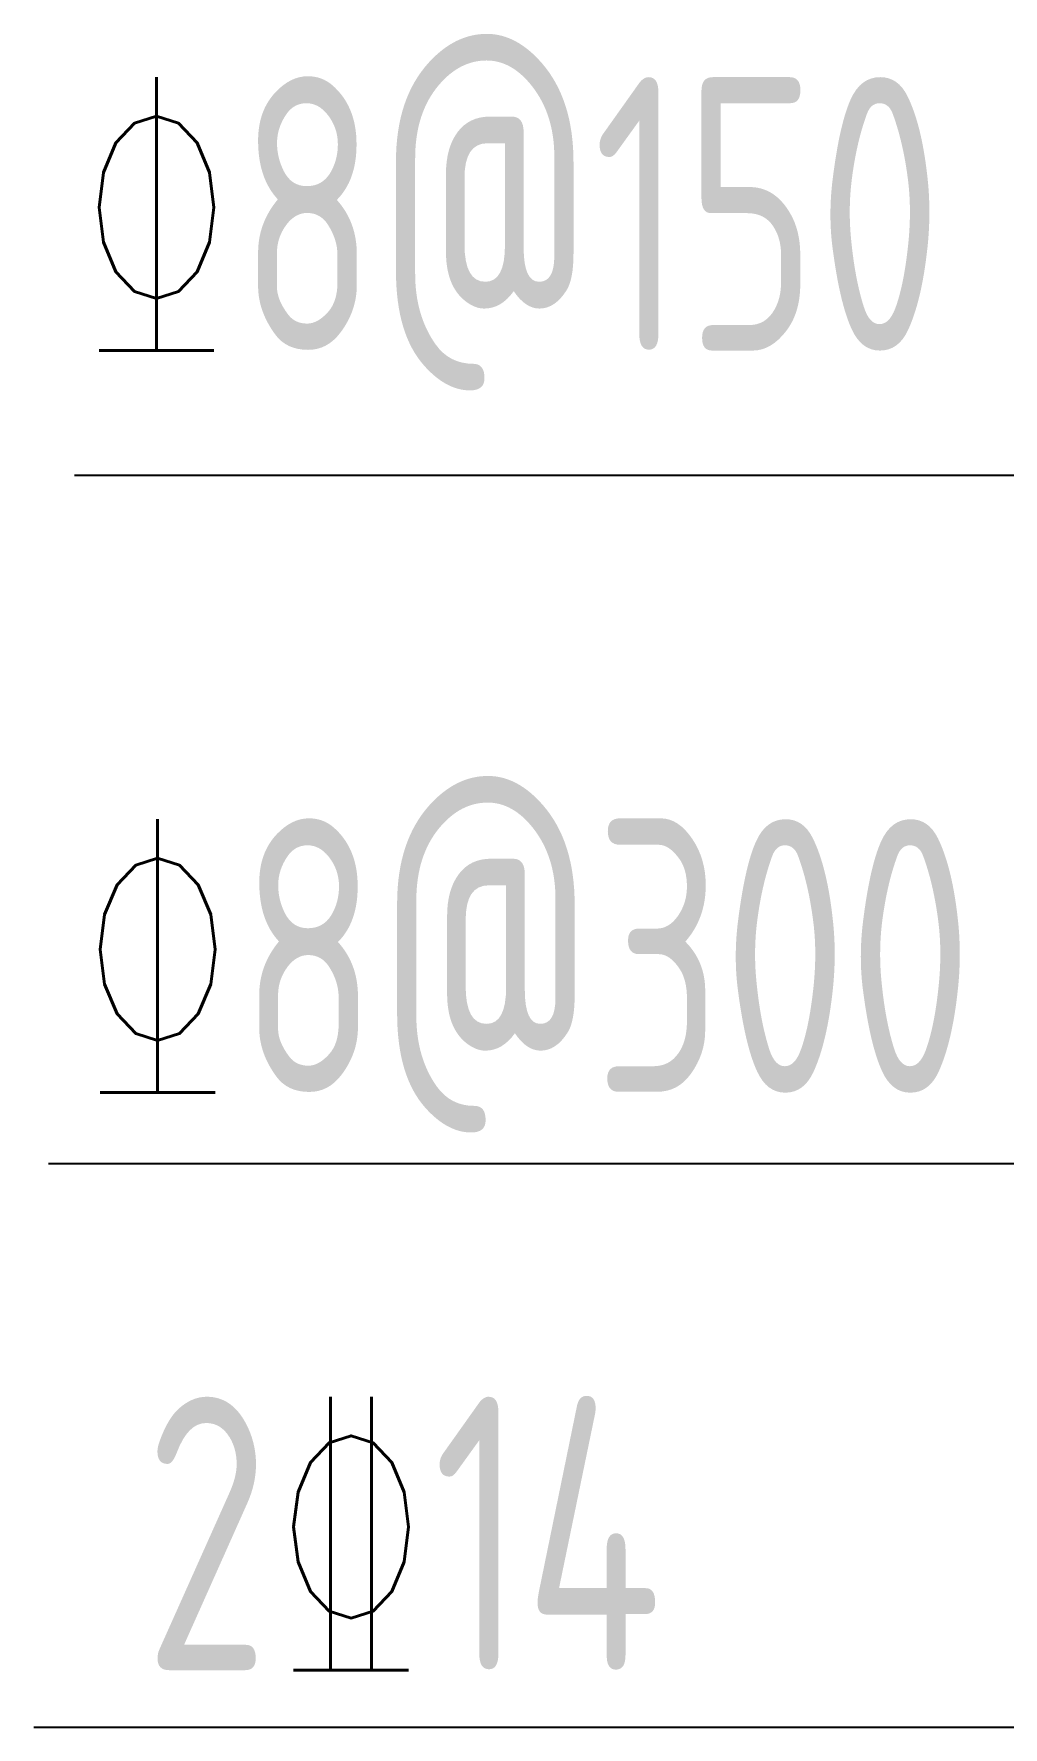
# Model space of a CAD drawing. Extents: x 180850 to 1400258, y 48356 to 327067.
# Drawn here: x 372539 to 374666, y 161056 to 164771 of the extents above; entities that cross this region are included whole.
import ezdxf

# ---------------------------------------------------------------- set-up
doc = ezdxf.new("R2010")
doc.units = 0
doc.header["$LTSCALE"] = 1000
doc.layers.add('NUM', color=7, linetype='Continuous')
doc.styles.add('TSSD_Norm', font='tssdeng.shx', dxfattribs={"bigfont": 'hztxt.shx'})

msp = doc.modelspace()

# ---------------------------------------------------------------- linework, layer by layer
at = {"color": 3, "linetype": 'Continuous'}
for p, q in [((375184.15, 163802.03), (372628.15, 163802.41)), ((372539.01, 161055.86), (376239.9, 161055.86))]:
    msp.add_line(p, q, dxfattribs=at)
at = {"color": 3}
msp.add_line((376280.26, 162291.63), (372570.81, 162291.63), dxfattribs=at)

# ---------------------------------------------------------------- texts
at = {"layer": 'NUM', "style": 'TSSD_Norm', "width": 0.7}
for s, p in [('%%1318@150', (372628.15, 164076.51)), ('%%1318@300', (372630.68, 162448.11)), ('2%%13214', (372781.53, 161180.84))]:
    msp.add_text(s, height=600, dxfattribs=at).set_placement(p)

doc.saveas('drawing.dxf')
